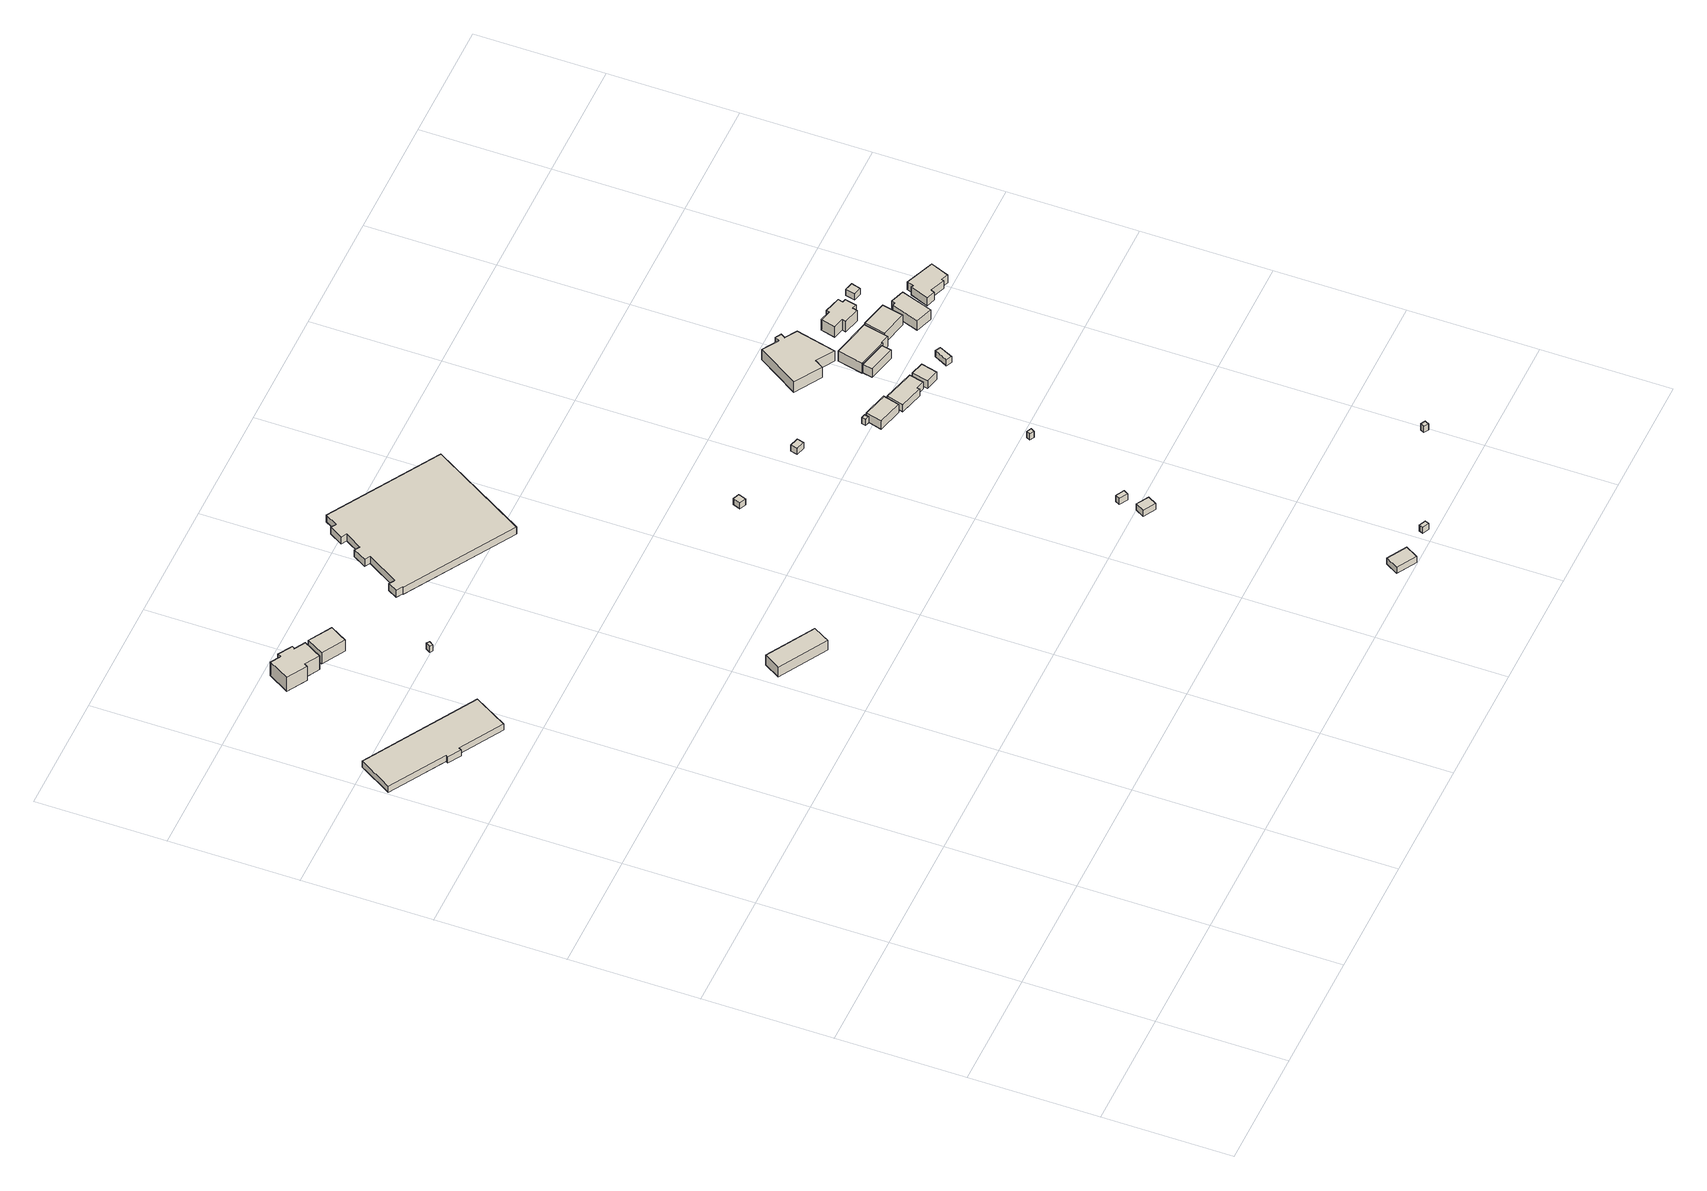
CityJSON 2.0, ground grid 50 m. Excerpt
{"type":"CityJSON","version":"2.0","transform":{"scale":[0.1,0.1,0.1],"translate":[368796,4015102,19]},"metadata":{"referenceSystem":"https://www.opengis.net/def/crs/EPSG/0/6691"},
"CityObjects":{
"building1":{"type":"Building","attributes":{"枝番":1,"利根川水系渡良瀬川洪水浸水想定区域（計画規模）.規模":"L1","利根川水系渡良瀬川洪水浸水想定区域（計画規模）.浸水ランク":"2","利根川水系渡良瀬川洪水浸水想定区域（計画規模）.浸水深":1.64,"利根川水系渡良瀬川洪水浸水想定区域（計画規模）.継続時間":7.4,"利根川水系渡良瀬川洪水浸水想定区域（想定最大規模）.規模":"L2","利根川水系渡良瀬川洪水浸水想定区域（想定最大規模）.浸水ランク":"3","利根川水系渡良瀬川洪水浸水想定区域（想定最大規模）.浸水深":3.61,"利根川水系渡良瀬川洪水浸水想定区域（想定最大規模）.継続時間":20.3,"利根川水系矢場川洪水浸水想定区域（想定最大規模）.規模":"L2","利根川水系矢場川洪水浸水想定区域（想定最大規模）.浸水ランク":"2","利根川水系矢場川洪水浸水想定区域（想定最大規模）.浸水深":0.69,"利根川水系矢場川洪水浸水想定区域（想定最大規模）.継続時間":4.3,"利根川水系多々良川洪水浸水想定区域（計画規模）.規模":"L1","利根川水系多々良川洪水浸水想定区域（想定最大規模）.規模":"L2","利根川水系多々良川洪水浸水想定区域（想定最大規模）.浸水ランク":"1","利根川水系多々良川洪水浸水想定区域（想定最大規模）.浸水深":0.49,"利根川水系利根川洪水浸水想定区域（想定最大規模）.規模":"L2","利根川水系利根川洪水浸水想定区域（想定最大規模）.浸水ランク":"2","利根川水系利根川洪水浸水想定区域（想定最大規模）.浸水深":1.04,"BuildingDetails.prefecture":"10","BuildingDetails.city":"10207"},"geometry":[{"type":"Solid","lod":"1","boundaries":[[[[0,1,2,3,4,5,6,7]],[[6,8,9,7]],[[5,10,8,6]],[[4,11,10,5]],[[3,12,11,4]],[[2,13,12,3]],[[1,14,13,2]],[[0,15,14,1]],[[7,9,15,0]],[[8,10,11,12,13,14,15,9]]]]}]},
"building2":{"type":"Building","attributes":{"枝番":1,"利根川水系渡良瀬川洪水浸水想定区域（計画規模）.規模":"L1","利根川水系渡良瀬川洪水浸水想定区域（計画規模）.浸水ランク":"2","利根川水系渡良瀬川洪水浸水想定区域（計画規模）.浸水深":0.71,"利根川水系渡良瀬川洪水浸水想定区域（計画規模）.継続時間":6.9,"利根川水系渡良瀬川洪水浸水想定区域（想定最大規模）.規模":"L2","利根川水系渡良瀬川洪水浸水想定区域（想定最大規模）.浸水ランク":"2","利根川水系渡良瀬川洪水浸水想定区域（想定最大規模）.浸水深":2.29,"利根川水系渡良瀬川洪水浸水想定区域（想定最大規模）.継続時間":18.8,"利根川水系矢場川洪水浸水想定区域（想定最大規模）.規模":"L2","利根川水系矢場川洪水浸水想定区域（想定最大規模）.浸水ランク":"1","利根川水系矢場川洪水浸水想定区域（想定最大規模）.浸水深":0.39,"利根川水系多々良川洪水浸水想定区域（想定最大規模）.規模":"L2","利根川水系多々良川洪水浸水想定区域（想定最大規模）.浸水ランク":"1","利根川水系多々良川洪水浸水想定区域（想定最大規模）.浸水深":0.2,"利根川水系利根川洪水浸水想定区域（想定最大規模）.規模":"L2","利根川水系利根川洪水浸水想定区域（想定最大規模）.浸水ランク":"1","利根川水系利根川洪水浸水想定区域（想定最大規模）.浸水深":0.24,"usage":"411","measuredHeight":7.8,"BuildingDetails.prefecture":"10","BuildingDetails.city":"10207","BuildingDetails.surveyYear":2016},"geometry":[{"type":"Solid","lod":"1","boundaries":[[[[16,17,18,19,20,21,22,23,24,25]],[[24,26,27,25]],[[23,28,26,24]],[[22,29,28,23]],[[21,30,29,22]],[[20,31,30,21]],[[19,32,31,20]],[[18,33,32,19]],[[17,34,33,18]],[[16,35,34,17]],[[25,27,35,16]],[[26,28,29,30,31,32,33,34,35,27]]]]}]},
"building3":{"type":"Building","attributes":{"枝番":1,"利根川水系渡良瀬川洪水浸水想定区域（計画規模）.規模":"L1","利根川水系渡良瀬川洪水浸水想定区域（計画規模）.浸水ランク":"2","利根川水系渡良瀬川洪水浸水想定区域（計画規模）.浸水深":1.57,"利根川水系渡良瀬川洪水浸水想定区域（計画規模）.継続時間":6.7,"利根川水系渡良瀬川洪水浸水想定区域（想定最大規模）.規模":"L2","利根川水系渡良瀬川洪水浸水想定区域（想定最大規模）.浸水ランク":"2","利根川水系渡良瀬川洪水浸水想定区域（想定最大規模）.浸水深":2.45,"利根川水系渡良瀬川洪水浸水想定区域（想定最大規模）.継続時間":17.7,"利根川水系矢場川洪水浸水想定区域（想定最大規模）.規模":"L2","利根川水系矢場川洪水浸水想定区域（想定最大規模）.浸水ランク":"1","利根川水系矢場川洪水浸水想定区域（想定最大規模）.浸水深":0.39,"利根川水系多々良川洪水浸水想定区域（想定最大規模）.規模":"L2","利根川水系多々良川洪水浸水想定区域（想定最大規模）.浸水ランク":"1","利根川水系多々良川洪水浸水想定区域（想定最大規模）.浸水深":0.2,"利根川水系利根川洪水浸水想定区域（想定最大規模）.規模":"L2","利根川水系利根川洪水浸水想定区域（想定最大規模）.浸水ランク":"1","利根川水系利根川洪水浸水想定区域（想定最大規模）.浸水深":0.238,"usage":"411","measuredHeight":6,"BuildingDetails.prefecture":"10","BuildingDetails.city":"10207","BuildingDetails.surveyYear":2016},"geometry":[{"type":"Solid","lod":"1","boundaries":[[[[36,37,38,39]],[[38,40,41,39]],[[37,42,40,38]],[[36,43,42,37]],[[39,41,43,36]],[[40,42,43,41]]]]}]},
"building4":{"type":"Building","attributes":{"枝番":1,"利根川水系渡良瀬川洪水浸水想定区域（計画規模）.規模":"L1","利根川水系渡良瀬川洪水浸水想定区域（計画規模）.浸水ランク":"2","利根川水系渡良瀬川洪水浸水想定区域（計画規模）.浸水深":1.43,"利根川水系渡良瀬川洪水浸水想定区域（計画規模）.継続時間":5.1,"利根川水系渡良瀬川洪水浸水想定区域（想定最大規模）.規模":"L2","利根川水系渡良瀬川洪水浸水想定区域（想定最大規模）.浸水ランク":"2","利根川水系渡良瀬川洪水浸水想定区域（想定最大規模）.浸水深":2.72,"利根川水系渡良瀬川洪水浸水想定区域（想定最大規模）.継続時間":15.8,"利根川水系矢場川洪水浸水想定区域（想定最大規模）.規模":"L2","利根川水系多々良川洪水浸水想定区域（想定最大規模）.規模":"L2","利根川水系利根川洪水浸水想定区域（想定最大規模）.規模":"L2","利根川水系利根川洪水浸水想定区域（想定最大規模）.浸水ランク":"2","利根川水系利根川洪水浸水想定区域（想定最大規模）.浸水深":0.539,"BuildingDetails.prefecture":"10","BuildingDetails.city":"10207"},"geometry":[{"type":"Solid","lod":"1","boundaries":[[[[44,45,46,47]],[[46,48,49,47]],[[45,50,48,46]],[[44,51,50,45]],[[47,49,51,44]],[[48,50,51,49]]]]}]},
"building5":{"type":"Building","attributes":{"枝番":1,"利根川水系渡良瀬川洪水浸水想定区域（計画規模）.規模":"L1","利根川水系渡良瀬川洪水浸水想定区域（計画規模）.浸水ランク":"2","利根川水系渡良瀬川洪水浸水想定区域（計画規模）.浸水深":1.79,"利根川水系渡良瀬川洪水浸水想定区域（計画規模）.継続時間":7.1,"利根川水系渡良瀬川洪水浸水想定区域（想定最大規模）.規模":"L2","利根川水系渡良瀬川洪水浸水想定区域（想定最大規模）.浸水ランク":"3","利根川水系渡良瀬川洪水浸水想定区域（想定最大規模）.浸水深":3.32,"利根川水系渡良瀬川洪水浸水想定区域（想定最大規模）.継続時間":21.2,"利根川水系矢場川洪水浸水想定区域（想定最大規模）.規模":"L2","利根川水系矢場川洪水浸水想定区域（想定最大規模）.浸水ランク":"2","利根川水系矢場川洪水浸水想定区域（想定最大規模）.浸水深":0.58,"利根川水系矢場川洪水浸水想定区域（想定最大規模）.継続時間":6.8,"利根川水系多々良川洪水浸水想定区域（計画規模）.規模":"L1","利根川水系多々良川洪水浸水想定区域（計画規模）.浸水ランク":"1","利根川水系多々良川洪水浸水想定区域（計画規模）.浸水深":0.13,"利根川水系多々良川洪水浸水想定区域（計画規模）.継続時間":1,"利根川水系多々良川洪水浸水想定区域（想定最大規模）.規模":"L2","利根川水系多々良川洪水浸水想定区域（想定最大規模）.浸水ランク":"1","利根川水系多々良川洪水浸水想定区域（想定最大規模）.浸水深":0.39,"利根川水系利根川洪水浸水想定区域（想定最大規模）.規模":"L2","利根川水系利根川洪水浸水想定区域（想定最大規模）.浸水ランク":"2","利根川水系利根川洪水浸水想定区域（想定最大規模）.浸水深":1.24,"measuredHeight":5.6,"BuildingDetails.prefecture":"10","BuildingDetails.city":"10207"},"geometry":[{"type":"Solid","lod":"1","boundaries":[[[[52,53,54,55]],[[54,56,57,55]],[[53,58,56,54]],[[52,59,58,53]],[[55,57,59,52]],[[56,58,59,57]]]]}]},
"building6":{"type":"Building","attributes":{"枝番":1,"利根川水系渡良瀬川洪水浸水想定区域（計画規模）.規模":"L1","利根川水系渡良瀬川洪水浸水想定区域（計画規模）.浸水ランク":"3","利根川水系渡良瀬川洪水浸水想定区域（計画規模）.浸水深":4.38,"利根川水系渡良瀬川洪水浸水想定区域（計画規模）.継続時間":6.1,"利根川水系渡良瀬川洪水浸水想定区域（想定最大規模）.規模":"L2","利根川水系渡良瀬川洪水浸水想定区域（想定最大規模）.浸水ランク":"3","利根川水系渡良瀬川洪水浸水想定区域（想定最大規模）.浸水深":4.75,"利根川水系渡良瀬川洪水浸水想定区域（想定最大規模）.継続時間":13.4,"利根川水系矢場川洪水浸水想定区域（想定最大規模）.規模":"L2","利根川水系矢場川洪水浸水想定区域（想定最大規模）.浸水ランク":"1","利根川水系矢場川洪水浸水想定区域（想定最大規模）.浸水深":0.09,"利根川水系多々良川洪水浸水想定区域（想定最大規模）.規模":"L2","利根川水系利根川洪水浸水想定区域（想定最大規模）.規模":"L2","利根川水系利根川洪水浸水想定区域（想定最大規模）.浸水ランク":"2","利根川水系利根川洪水浸水想定区域（想定最大規模）.浸水深":0.74,"measuredHeight":4.2,"BuildingDetails.prefecture":"10","BuildingDetails.city":"10207"},"geometry":[{"type":"Solid","lod":"1","boundaries":[[[[60,61,62,63,64,65,66,67,68,69,70,71,72,73,74,75]],[[74,76,77,75]],[[73,78,76,74]],[[72,79,78,73]],[[71,80,79,72]],[[70,81,80,71]],[[69,82,81,70]],[[68,83,82,69]],[[67,84,83,68]],[[66,85,84,67]],[[65,86,85,66]],[[64,87,86,65]],[[63,88,87,64]],[[62,89,88,63]],[[61,90,89,62]],[[60,91,90,61]],[[75,77,91,60]],[[76,78,79,80,81,82,83,84,85,86,87,88,89,90,91,77]]]]}]},
"building7":{"type":"Building","attributes":{"枝番":1,"利根川水系渡良瀬川洪水浸水想定区域（計画規模）.規模":"L1","利根川水系渡良瀬川洪水浸水想定区域（計画規模）.浸水ランク":"2","利根川水系渡良瀬川洪水浸水想定区域（計画規模）.浸水深":2.1,"利根川水系渡良瀬川洪水浸水想定区域（計画規模）.継続時間":15.4,"利根川水系渡良瀬川洪水浸水想定区域（想定最大規模）.規模":"L2","利根川水系渡良瀬川洪水浸水想定区域（想定最大規模）.浸水ランク":"3","利根川水系渡良瀬川洪水浸水想定区域（想定最大規模）.浸水深":3.75,"利根川水系渡良瀬川洪水浸水想定区域（想定最大規模）.継続時間":37.3,"利根川水系矢場川洪水浸水想定区域（計画規模）.規模":"L1","利根川水系矢場川洪水浸水想定区域（想定最大規模）.規模":"L2","利根川水系矢場川洪水浸水想定区域（想定最大規模）.浸水ランク":"2","利根川水系矢場川洪水浸水想定区域（想定最大規模）.浸水深":1.18,"利根川水系矢場川洪水浸水想定区域（想定最大規模）.継続時間":21.3,"利根川水系多々良川洪水浸水想定区域（計画規模）.規模":"L1","利根川水系多々良川洪水浸水想定区域（計画規模）.浸水ランク":"2","利根川水系多々良川洪水浸水想定区域（計画規模）.浸水深":0.53,"利根川水系多々良川洪水浸水想定区域（計画規模）.継続時間":8.7,"利根川水系多々良川洪水浸水想定区域（想定最大規模）.規模":"L2","利根川水系多々良川洪水浸水想定区域（想定最大規模）.浸水ランク":"2","利根川水系多々良川洪水浸水想定区域（想定最大規模）.浸水深":1,"利根川水系多々良川洪水浸水想定区域（想定最大規模）.継続時間":19.3,"利根川水系利根川洪水浸水想定区域（想定最大規模）.規模":"L2","利根川水系利根川洪水浸水想定区域（想定最大規模）.浸水ランク":"2","利根川水系利根川洪水浸水想定区域（想定最大規模）.浸水深":1.64,"usage":"451","measuredHeight":3.3,"BuildingDetails.prefecture":"10","BuildingDetails.city":"10207","BuildingDetails.surveyYear":2016},"geometry":[{"type":"Solid","lod":"1","boundaries":[[[[92,93,94,95]],[[94,96,97,95]],[[93,98,96,94]],[[92,99,98,93]],[[95,97,99,92]],[[96,98,99,97]]]]}]},
"building8":{"type":"Building","attributes":{"枝番":1,"利根川水系渡良瀬川洪水浸水想定区域（計画規模）.規模":"L1","利根川水系渡良瀬川洪水浸水想定区域（計画規模）.浸水ランク":"2","利根川水系渡良瀬川洪水浸水想定区域（計画規模）.浸水深":1.48,"利根川水系渡良瀬川洪水浸水想定区域（計画規模）.継続時間":6.5,"利根川水系渡良瀬川洪水浸水想定区域（想定最大規模）.規模":"L2","利根川水系渡良瀬川洪水浸水想定区域（想定最大規模）.浸水ランク":"2","利根川水系渡良瀬川洪水浸水想定区域（想定最大規模）.浸水深":2.82,"利根川水系渡良瀬川洪水浸水想定区域（想定最大規模）.継続時間":19,"利根川水系矢場川洪水浸水想定区域（想定最大規模）.規模":"L2","利根川水系矢場川洪水浸水想定区域（想定最大規模）.浸水ランク":"1","利根川水系矢場川洪水浸水想定区域（想定最大規模）.浸水深":0.09,"利根川水系多々良川洪水浸水想定区域（想定最大規模）.規模":"L2","利根川水系利根川洪水浸水想定区域（想定最大規模）.規模":"L2","利根川水系利根川洪水浸水想定区域（想定最大規模）.浸水ランク":"2","利根川水系利根川洪水浸水想定区域（想定最大規模）.浸水深":0.938,"BuildingDetails.prefecture":"10","BuildingDetails.city":"10207"},"geometry":[{"type":"Solid","lod":"1","boundaries":[[[[100,101,102,103]],[[102,104,105,103]],[[101,106,104,102]],[[100,107,106,101]],[[103,105,107,100]],[[104,106,107,105]]]]}]},
"building9":{"type":"Building","attributes":{"枝番":1,"利根川水系渡良瀬川洪水浸水想定区域（計画規模）.規模":"L1","利根川水系渡良瀬川洪水浸水想定区域（計画規模）.浸水ランク":"2","利根川水系渡良瀬川洪水浸水想定区域（計画規模）.浸水深":1.92,"利根川水系渡良瀬川洪水浸水想定区域（計画規模）.継続時間":9.7,"利根川水系渡良瀬川洪水浸水想定区域（想定最大規模）.規模":"L2","利根川水系渡良瀬川洪水浸水想定区域（想定最大規模）.浸水ランク":"3","利根川水系渡良瀬川洪水浸水想定区域（想定最大規模）.浸水深":3.54,"利根川水系渡良瀬川洪水浸水想定区域（想定最大規模）.継続時間":28.8,"利根川水系矢場川洪水浸水想定区域（想定最大規模）.規模":"L2","利根川水系矢場川洪水浸水想定区域（想定最大規模）.浸水ランク":"2","利根川水系矢場川洪水浸水想定区域（想定最大規模）.浸水深":0.99,"利根川水系矢場川洪水浸水想定区域（想定最大規模）.継続時間":12.9,"利根川水系多々良川洪水浸水想定区域（計画規模）.規模":"L1","利根川水系多々良川洪水浸水想定区域（計画規模）.浸水ランク":"1","利根川水系多々良川洪水浸水想定区域（計画規模）.浸水深":0.33,"利根川水系多々良川洪水浸水想定区域（想定最大規模）.規模":"L2","利根川水系多々良川洪水浸水想定区域（想定最大規模）.浸水ランク":"2","利根川水系多々良川洪水浸水想定区域（想定最大規模）.浸水深":0.8,"利根川水系多々良川洪水浸水想定区域（想定最大規模）.継続時間":10,"利根川水系利根川洪水浸水想定区域（想定最大規模）.規模":"L2","利根川水系利根川洪水浸水想定区域（想定最大規模）.浸水ランク":"2","利根川水系利根川洪水浸水想定区域（想定最大規模）.浸水深":1.34,"BuildingDetails.prefecture":"10","BuildingDetails.city":"10207"},"geometry":[{"type":"Solid","lod":"1","boundaries":[[[[108,109,110,111]],[[110,112,113,111]],[[109,114,112,110]],[[108,115,114,109]],[[111,113,115,108]],[[112,114,115,113]]]]}]},
"building10":{"type":"Building","attributes":{"枝番":1,"利根川水系渡良瀬川洪水浸水想定区域（計画規模）.規模":"L1","利根川水系渡良瀬川洪水浸水想定区域（計画規模）.浸水ランク":"2","利根川水系渡良瀬川洪水浸水想定区域（計画規模）.浸水深":2,"利根川水系渡良瀬川洪水浸水想定区域（計画規模）.継続時間":15.4,"利根川水系渡良瀬川洪水浸水想定区域（想定最大規模）.規模":"L2","利根川水系渡良瀬川洪水浸水想定区域（想定最大規模）.浸水ランク":"3","利根川水系渡良瀬川洪水浸水想定区域（想定最大規模）.浸水深":3.65,"利根川水系渡良瀬川洪水浸水想定区域（想定最大規模）.継続時間":37.3,"利根川水系矢場川洪水浸水想定区域（計画規模）.規模":"L1","利根川水系矢場川洪水浸水想定区域（想定最大規模）.規模":"L2","利根川水系矢場川洪水浸水想定区域（想定最大規模）.浸水ランク":"2","利根川水系矢場川洪水浸水想定区域（想定最大規模）.浸水深":1.09,"利根川水系矢場川洪水浸水想定区域（想定最大規模）.継続時間":21.3,"利根川水系多々良川洪水浸水想定区域（計画規模）.規模":"L1","利根川水系多々良川洪水浸水想定区域（計画規模）.浸水ランク":"1","利根川水系多々良川洪水浸水想定区域（計画規模）.浸水深":0.43,"利根川水系多々良川洪水浸水想定区域（計画規模）.継続時間":8.7,"利根川水系多々良川洪水浸水想定区域（想定最大規模）.規模":"L2","利根川水系多々良川洪水浸水想定区域（想定最大規模）.浸水ランク":"2","利根川水系多々良川洪水浸水想定区域（想定最大規模）.浸水深":0.9,"利根川水系多々良川洪水浸水想定区域（想定最大規模）.継続時間":19.3,"利根川水系利根川洪水浸水想定区域（想定最大規模）.規模":"L2","利根川水系利根川洪水浸水想定区域（想定最大規模）.浸水ランク":"2","利根川水系利根川洪水浸水想定区域（想定最大規模）.浸水深":1.84,"BuildingDetails.prefecture":"10","BuildingDetails.city":"10207"},"geometry":[{"type":"Solid","lod":"1","boundaries":[[[[116,117,118,119]],[[118,120,121,119]],[[117,122,120,118]],[[116,123,122,117]],[[119,121,123,116]],[[120,122,123,121]]]]}]},
"building11":{"type":"Building","attributes":{"枝番":1,"利根川水系渡良瀬川洪水浸水想定区域（計画規模）.規模":"L1","利根川水系渡良瀬川洪水浸水想定区域（計画規模）.浸水ランク":"2","利根川水系渡良瀬川洪水浸水想定区域（計画規模）.浸水深":1.83,"利根川水系渡良瀬川洪水浸水想定区域（計画規模）.継続時間":8.8,"利根川水系渡良瀬川洪水浸水想定区域（想定最大規模）.規模":"L2","利根川水系渡良瀬川洪水浸水想定区域（想定最大規模）.浸水ランク":"3","利根川水系渡良瀬川洪水浸水想定区域（想定最大規模）.浸水深":3.44,"利根川水系渡良瀬川洪水浸水想定区域（想定最大規模）.継続時間":26.5,"利根川水系矢場川洪水浸水想定区域（想定最大規模）.規模":"L2","利根川水系矢場川洪水浸水想定区域（想定最大規模）.浸水ランク":"2","利根川水系矢場川洪水浸水想定区域（想定最大規模）.浸水深":0.89,"利根川水系矢場川洪水浸水想定区域（想定最大規模）.継続時間":11.5,"利根川水系多々良川洪水浸水想定区域（計画規模）.規模":"L1","利根川水系多々良川洪水浸水想定区域（計画規模）.浸水ランク":"1","利根川水系多々良川洪水浸水想定区域（計画規模）.浸水深":0.23,"利根川水系多々良川洪水浸水想定区域（想定最大規模）.規模":"L2","利根川水系多々良川洪水浸水想定区域（想定最大規模）.浸水ランク":"2","利根川水系多々良川洪水浸水想定区域（想定最大規模）.浸水深":0.7,"利根川水系多々良川洪水浸水想定区域（想定最大規模）.継続時間":7.9,"利根川水系利根川洪水浸水想定区域（想定最大規模）.規模":"L2","利根川水系利根川洪水浸水想定区域（想定最大規模）.浸水ランク":"2","利根川水系利根川洪水浸水想定区域（想定最大規模）.浸水深":1.44,"BuildingDetails.prefecture":"10","BuildingDetails.city":"10207"},"geometry":[{"type":"Solid","lod":"1","boundaries":[[[[124,125,126,127]],[[126,128,129,127]],[[125,130,128,126]],[[124,131,130,125]],[[127,129,131,124]],[[128,130,131,129]]]]}]},
"building12":{"type":"Building","attributes":{"枝番":1,"利根川水系渡良瀬川洪水浸水想定区域（計画規模）.規模":"L1","利根川水系渡良瀬川洪水浸水想定区域（計画規模）.浸水ランク":"2","利根川水系渡良瀬川洪水浸水想定区域（計画規模）.浸水深":1.46,"利根川水系渡良瀬川洪水浸水想定区域（計画規模）.継続時間":6.8,"利根川水系渡良瀬川洪水浸水想定区域（想定最大規模）.規模":"L2","利根川水系渡良瀬川洪水浸水想定区域（想定最大規模）.浸水ランク":"3","利根川水系渡良瀬川洪水浸水想定区域（想定最大規模）.浸水深":3,"利根川水系渡良瀬川洪水浸水想定区域（想定最大規模）.継続時間":20.3,"利根川水系矢場川洪水浸水想定区域（想定最大規模）.規模":"L2","利根川水系矢場川洪水浸水想定区域（想定最大規模）.浸水ランク":"1","利根川水系矢場川洪水浸水想定区域（想定最大規模）.浸水深":0.39,"利根川水系矢場川洪水浸水想定区域（想定最大規模）.継続時間":5.6,"利根川水系多々良川洪水浸水想定区域（想定最大規模）.規模":"L2","利根川水系多々良川洪水浸水想定区域（想定最大規模）.浸水ランク":"1","利根川水系多々良川洪水浸水想定区域（想定最大規模）.浸水深":0.2,"利根川水系利根川洪水浸水想定区域（想定最大規模）.規模":"L2","利根川水系利根川洪水浸水想定区域（想定最大規模）.浸水ランク":"2","利根川水系利根川洪水浸水想定区域（想定最大規模）.浸水深":0.938,"BuildingDetails.prefecture":"10","BuildingDetails.city":"10207"},"geometry":[{"type":"Solid","lod":"1","boundaries":[[[[132,133,134,135]],[[134,136,137,135]],[[133,138,136,134]],[[132,139,138,133]],[[135,137,139,132]],[[136,138,139,137]]]]}]},
"building13":{"type":"Building","attributes":{"枝番":1,"利根川水系渡良瀬川洪水浸水想定区域（計画規模）.規模":"L1","利根川水系渡良瀬川洪水浸水想定区域（計画規模）.浸水ランク":"2","利根川水系渡良瀬川洪水浸水想定区域（計画規模）.浸水深":1.47,"利根川水系渡良瀬川洪水浸水想定区域（計画規模）.継続時間":7.4,"利根川水系渡良瀬川洪水浸水想定区域（想定最大規模）.規模":"L2","利根川水系渡良瀬川洪水浸水想定区域（想定最大規模）.浸水ランク":"3","利根川水系渡良瀬川洪水浸水想定区域（想定最大規模）.浸水深":3.04,"利根川水系渡良瀬川洪水浸水想定区域（想定最大規模）.継続時間":21.9,"利根川水系矢場川洪水浸水想定区域（想定最大規模）.規模":"L2","利根川水系矢場川洪水浸水想定区域（想定最大規模）.浸水ランク":"1","利根川水系矢場川洪水浸水想定区域（想定最大規模）.浸水深":0.49,"利根川水系矢場川洪水浸水想定区域（想定最大規模）.継続時間":7.9,"利根川水系多々良川洪水浸水想定区域（計画規模）.規模":"L1","利根川水系多々良川洪水浸水想定区域（想定最大規模）.規模":"L2","利根川水系多々良川洪水浸水想定区域（想定最大規模）.浸水ランク":"1","利根川水系多々良川洪水浸水想定区域（想定最大規模）.浸水深":0.3,"利根川水系多々良川洪水浸水想定区域（想定最大規模）.継続時間":1.2,"利根川水系利根川洪水浸水想定区域（想定最大規模）.規模":"L2","利根川水系利根川洪水浸水想定区域（想定最大規模）.浸水ランク":"2","利根川水系利根川洪水浸水想定区域（想定最大規模）.浸水深":1.14,"usage":"451","BuildingDetails.prefecture":"10","BuildingDetails.city":"10207","BuildingDetails.surveyYear":2016},"geometry":[{"type":"Solid","lod":"1","boundaries":[[[[140,141,142,143]],[[142,144,145,143]],[[141,146,144,142]],[[140,147,146,141]],[[143,145,147,140]],[[144,146,147,145]]]]}]},
"building14":{"type":"Building","attributes":{"枝番":1,"利根川水系渡良瀬川洪水浸水想定区域（計画規模）.規模":"L1","利根川水系渡良瀬川洪水浸水想定区域（計画規模）.浸水ランク":"2","利根川水系渡良瀬川洪水浸水想定区域（計画規模）.浸水深":1.12,"利根川水系渡良瀬川洪水浸水想定区域（計画規模）.継続時間":5.9,"利根川水系渡良瀬川洪水浸水想定区域（想定最大規模）.規模":"L2","利根川水系渡良瀬川洪水浸水想定区域（想定最大規模）.浸水ランク":"2","利根川水系渡良瀬川洪水浸水想定区域（想定最大規模）.浸水深":2.75,"利根川水系渡良瀬川洪水浸水想定区域（想定最大規模）.継続時間":17.9,"利根川水系矢場川洪水浸水想定区域（想定最大規模）.規模":"L2","利根川水系矢場川洪水浸水想定区域（想定最大規模）.浸水ランク":"1","利根川水系矢場川洪水浸水想定区域（想定最大規模）.浸水深":0.19,"利根川水系多々良川洪水浸水想定区域（想定最大規模）.規模":"L2","利根川水系利根川洪水浸水想定区域（想定最大規模）.規模":"L2","利根川水系利根川洪水浸水想定区域（想定最大規模）.浸水ランク":"2","利根川水系利根川洪水浸水想定区域（想定最大規模）.浸水深":0.938,"usage":"431","BuildingDetails.prefecture":"10","BuildingDetails.city":"10207","BuildingDetails.surveyYear":2016},"geometry":[{"type":"Solid","lod":"1","boundaries":[[[[148,149,150,151]],[[150,152,153,151]],[[149,154,152,150]],[[148,155,154,149]],[[151,153,155,148]],[[152,154,155,153]]]]}]},
"building15":{"type":"Building","attributes":{"枝番":1,"利根川水系渡良瀬川洪水浸水想定区域（計画規模）.規模":"L1","利根川水系渡良瀬川洪水浸水想定区域（計画規模）.浸水ランク":"2","利根川水系渡良瀬川洪水浸水想定区域（計画規模）.浸水深":1.12,"利根川水系渡良瀬川洪水浸水想定区域（計画規模）.継続時間":5.9,"利根川水系渡良瀬川洪水浸水想定区域（想定最大規模）.規模":"L2","利根川水系渡良瀬川洪水浸水想定区域（想定最大規模）.浸水ランク":"2","利根川水系渡良瀬川洪水浸水想定区域（想定最大規模）.浸水深":2.75,"利根川水系渡良瀬川洪水浸水想定区域（想定最大規模）.継続時間":17.9,"利根川水系矢場川洪水浸水想定区域（想定最大規模）.規模":"L2","利根川水系矢場川洪水浸水想定区域（想定最大規模）.浸水ランク":"1","利根川水系矢場川洪水浸水想定区域（想定最大規模）.浸水深":0.19,"利根川水系多々良川洪水浸水想定区域（想定最大規模）.規模":"L2","利根川水系多々良川洪水浸水想定区域（想定最大規模）.浸水ランク":"1","利根川水系多々良川洪水浸水想定区域（想定最大規模）.浸水深":0.3,"利根川水系利根川洪水浸水想定区域（想定最大規模）.規模":"L2","利根川水系利根川洪水浸水想定区域（想定最大規模）.浸水ランク":"2","利根川水系利根川洪水浸水想定区域（想定最大規模）.浸水深":0.639,"usage":"401","measuredHeight":4.2,"BuildingDetails.prefecture":"10","BuildingDetails.city":"10207","BuildingDetails.surveyYear":2016},"geometry":[{"type":"Solid","lod":"1","boundaries":[[[[156,157,158,159]],[[158,160,161,159]],[[157,162,160,158]],[[156,163,162,157]],[[159,161,163,156]],[[160,162,163,161]]]]}]},
"building16":{"type":"Building","attributes":{"枝番":1,"利根川水系渡良瀬川洪水浸水想定区域（計画規模）.規模":"L1","利根川水系渡良瀬川洪水浸水想定区域（計画規模）.浸水ランク":"2","利根川水系渡良瀬川洪水浸水想定区域（計画規模）.浸水深":1.34,"利根川水系渡良瀬川洪水浸水想定区域（計画規模）.継続時間":6.2,"利根川水系渡良瀬川洪水浸水想定区域（想定最大規模）.規模":"L2","利根川水系渡良瀬川洪水浸水想定区域（想定最大規模）.浸水ランク":"2","利根川水系渡良瀬川洪水浸水想定区域（想定最大規模）.浸水深":2.95,"利根川水系渡良瀬川洪水浸水想定区域（想定最大規模）.継続時間":18.5,"利根川水系矢場川洪水浸水想定区域（想定最大規模）.規模":"L2","利根川水系矢場川洪水浸水想定区域（想定最大規模）.浸水ランク":"1","利根川水系矢場川洪水浸水想定区域（想定最大規模）.浸水深":0.39,"利根川水系多々良川洪水浸水想定区域（想定最大規模）.規模":"L2","利根川水系多々良川洪水浸水想定区域（想定最大規模）.浸水ランク":"1","利根川水系多々良川洪水浸水想定区域（想定最大規模）.浸水深":0.2,"利根川水系利根川洪水浸水想定区域（想定最大規模）.規模":"L2","利根川水系利根川洪水浸水想定区域（想定最大規模）.浸水ランク":"2","利根川水系利根川洪水浸水想定区域（想定最大規模）.浸水深":0.938,"usage":"431","measuredHeight":3.9,"BuildingDetails.prefecture":"10","BuildingDetails.city":"10207","BuildingDetails.surveyYear":2016},"geometry":[{"type":"Solid","lod":"1","boundaries":[[[[164,165,166,167,168,169]],[[168,170,171,169]],[[167,172,170,168]],[[166,173,172,167]],[[165,174,173,166]],[[164,175,174,165]],[[169,171,175,164]],[[170,172,173,174,175,171]]]]}]},
"building17":{"type":"Building","attributes":{"枝番":1,"利根川水系渡良瀬川洪水浸水想定区域（計画規模）.規模":"L1","利根川水系渡良瀬川洪水浸水想定区域（計画規模）.浸水ランク":"2","利根川水系渡良瀬川洪水浸水想定区域（計画規模）.浸水深":2.22,"利根川水系渡良瀬川洪水浸水想定区域（計画規模）.継続時間":20.2,"利根川水系渡良瀬川洪水浸水想定区域（想定最大規模）.規模":"L2","利根川水系渡良瀬川洪水浸水想定区域（想定最大規模）.浸水ランク":"3","利根川水系渡良瀬川洪水浸水想定区域（想定最大規模）.浸水深":3.85,"利根川水系渡良瀬川洪水浸水想定区域（想定最大規模）.継続時間":52.1,"利根川水系矢場川洪水浸水想定区域（計画規模）.規模":"L1","利根川水系矢場川洪水浸水想定区域（想定最大規模）.規模":"L2","利根川水系矢場川洪水浸水想定区域（想定最大規模）.浸水ランク":"2","利根川水系矢場川洪水浸水想定区域（想定最大規模）.浸水深":1.29,"利根川水系矢場川洪水浸水想定区域（想定最大規模）.継続時間":28.4,"利根川水系多々良川洪水浸水想定区域（計画規模）.規模":"L1","利根川水系多々良川洪水浸水想定区域（計画規模）.浸水ランク":"2","利根川水系多々良川洪水浸水想定区域（計画規模）.浸水深":0.63,"利根川水系多々良川洪水浸水想定区域（計画規模）.継続時間":11.6,"利根川水系多々良川洪水浸水想定区域（想定最大規模）.規模":"L2","利根川水系多々良川洪水浸水想定区域（想定最大規模）.浸水ランク":"2","利根川水系多々良川洪水浸水想定区域（想定最大規模）.浸水深":1.1,"利根川水系多々良川洪水浸水想定区域（想定最大規模）.継続時間":25.4,"利根川水系利根川洪水浸水想定区域（想定最大規模）.規模":"L2","利根川水系利根川洪水浸水想定区域（想定最大規模）.浸水ランク":"2","利根川水系利根川洪水浸水想定区域（想定最大規模）.浸水深":1.74,"BuildingDetails.prefecture":"10","BuildingDetails.city":"10207"},"geometry":[{"type":"Solid","lod":"1","boundaries":[[[[176,177,178,179]],[[178,180,181,179]],[[177,182,180,178]],[[176,183,182,177]],[[179,181,183,176]],[[180,182,183,181]]]]}]},
"building18":{"type":"Building","attributes":{"枝番":1,"利根川水系渡良瀬川洪水浸水想定区域（計画規模）.規模":"L1","利根川水系渡良瀬川洪水浸水想定区域（計画規模）.浸水ランク":"2","利根川水系渡良瀬川洪水浸水想定区域（計画規模）.浸水深":1.37,"利根川水系渡良瀬川洪水浸水想定区域（計画規模）.継続時間":6.2,"利根川水系渡良瀬川洪水浸水想定区域（想定最大規模）.規模":"L2","利根川水系渡良瀬川洪水浸水想定区域（想定最大規模）.浸水ランク":"2","利根川水系渡良瀬川洪水浸水想定区域（想定最大規模）.浸水深":2.95,"利根川水系渡良瀬川洪水浸水想定区域（想定最大規模）.継続時間":18.5,"利根川水系矢場川洪水浸水想定区域（想定最大規模）.規模":"L2","利根川水系矢場川洪水浸水想定区域（想定最大規模）.浸水ランク":"1","利根川水系矢場川洪水浸水想定区域（想定最大規模）.浸水深":0.39,"利根川水系多々良川洪水浸水想定区域（想定最大規模）.規模":"L2","利根川水系多々良川洪水浸水想定区域（想定最大規模）.浸水ランク":"1","利根川水系多々良川洪水浸水想定区域（想定最大規模）.浸水深":0.2,"利根川水系利根川洪水浸水想定区域（想定最大規模）.規模":"L2","利根川水系利根川洪水浸水想定区域（想定最大規模）.浸水ランク":"2","利根川水系利根川洪水浸水想定区域（想定最大規模）.浸水深":1.14,"measuredHeight":4.2,"BuildingDetails.prefecture":"10","BuildingDetails.city":"10207"},"geometry":[{"type":"Solid","lod":"1","boundaries":[[[[184,185,186,187]],[[186,188,189,187]],[[185,190,188,186]],[[184,191,190,185]],[[187,189,191,184]],[[188,190,191,189]]]]}]},
"building19":{"type":"Building","attributes":{"枝番":1,"利根川水系渡良瀬川洪水浸水想定区域（計画規模）.規模":"L1","利根川水系渡良瀬川洪水浸水想定区域（計画規模）.浸水ランク":"2","利根川水系渡良瀬川洪水浸水想定区域（計画規模）.浸水深":1.14,"利根川水系渡良瀬川洪水浸水想定区域（計画規模）.継続時間":3.2,"利根川水系渡良瀬川洪水浸水想定区域（想定最大規模）.規模":"L2","利根川水系渡良瀬川洪水浸水想定区域（想定最大規模）.浸水ランク":"2","利根川水系渡良瀬川洪水浸水想定区域（想定最大規模）.浸水深":2.74,"利根川水系渡良瀬川洪水浸水想定区域（想定最大規模）.継続時間":12.1,"利根川水系矢場川洪水浸水想定区域（想定最大規模）.規模":"L2","利根川水系矢場川洪水浸水想定区域（想定最大規模）.浸水ランク":"1","利根川水系矢場川洪水浸水想定区域（想定最大規模）.浸水深":0.19,"利根川水系矢場川洪水浸水想定区域（想定最大規模）.継続時間":2.9,"利根川水系多々良川洪水浸水想定区域（想定最大規模）.規模":"L2","利根川水系多々良川洪水浸水想定区域（想定最大規模）.浸水ランク":"1","利根川水系多々良川洪水浸水想定区域（想定最大規模）.浸水深":0.2,"利根川水系利根川洪水浸水想定区域（想定最大規模）.規模":"L2","利根川水系利根川洪水浸水想定区域（想定最大規模）.浸水ランク":"2","利根川水系利根川洪水浸水想定区域（想定最大規模）.浸水深":0.639,"usage":"441","measuredHeight":7.2,"BuildingDetails.prefecture":"10","BuildingDetails.city":"10207","BuildingDetails.surveyYear":2016},"geometry":[{"type":"Solid","lod":"1","boundaries":[[[[192,193,194,195,196,197,198,199,200,201]],[[200,202,203,201]],[[199,204,202,200]],[[198,205,204,199]],[[197,206,205,198]],[[196,207,206,197]],[[195,208,207,196]],[[194,209,208,195]],[[193,210,209,194]],[[192,211,210,193]],[[201,203,211,192]],[[202,204,205,206,207,208,209,210,211,203]]]]}]},
"building20":{"type":"Building","attributes":{"枝番":1,"利根川水系渡良瀬川洪水浸水想定区域（計画規模）.規模":"L1","利根川水系渡良瀬川洪水浸水想定区域（計画規模）.浸水ランク":"2","利根川水系渡良瀬川洪水浸水想定区域（計画規模）.浸水深":1.36,"利根川水系渡良瀬川洪水浸水想定区域（計画規模）.継続時間":6.2,"利根川水系渡良瀬川洪水浸水想定区域（想定最大規模）.規模":"L2","利根川水系渡良瀬川洪水浸水想定区域（想定最大規模）.浸水ランク":"2","利根川水系渡良瀬川洪水浸水想定区域（想定最大規模）.浸水深":2.95,"利根川水系渡良瀬川洪水浸水想定区域（想定最大規模）.継続時間":18.5,"利根川水系矢場川洪水浸水想定区域（想定最大規模）.規模":"L2","利根川水系矢場川洪水浸水想定区域（想定最大規模）.浸水ランク":"1","利根川水系矢場川洪水浸水想定区域（想定最大規模）.浸水深":0.39,"利根川水系多々良川洪水浸水想定区域（想定最大規模）.規模":"L2","利根川水系多々良川洪水浸水想定区域（想定最大規模）.浸水ランク":"1","利根川水系多々良川洪水浸水想定区域（想定最大規模）.浸水深":0.2,"利根川水系利根川洪水浸水想定区域（想定最大規模）.規模":"L2","利根川水系利根川洪水浸水想定区域（想定最大規模）.浸水ランク":"2","利根川水系利根川洪水浸水想定区域（想定最大規模）.浸水深":1.04,"measuredHeight":4.8,"BuildingDetails.prefecture":"10","BuildingDetails.city":"10207"},"geometry":[{"type":"Solid","lod":"1","boundaries":[[[[212,213,214,215]],[[214,216,217,215]],[[213,218,216,214]],[[212,219,218,213]],[[215,217,219,212]],[[216,218,219,217]]]]}]},
"building21":{"type":"Building","attributes":{"枝番":1,"利根川水系渡良瀬川洪水浸水想定区域（計画規模）.規模":"L1","利根川水系渡良瀬川洪水浸水想定区域（計画規模）.浸水ランク":"2","利根川水系渡良瀬川洪水浸水想定区域（計画規模）.浸水深":0.74,"利根川水系渡良瀬川洪水浸水想定区域（計画規模）.継続時間":6.2,"利根川水系渡良瀬川洪水浸水想定区域（想定最大規模）.規模":"L2","利根川水系渡良瀬川洪水浸水想定区域（想定最大規模）.浸水ランク":"2","利根川水系渡良瀬川洪水浸水想定区域（想定最大規模）.浸水深":2.33,"利根川水系渡良瀬川洪水浸水想定区域（想定最大規模）.継続時間":18.5,"利根川水系矢場川洪水浸水想定区域（想定最大規模）.規模":"L2","利根川水系多々良川洪水浸水想定区域（想定最大規模）.規模":"L2","利根川水系利根川洪水浸水想定区域（想定最大規模）.規模":"L2","利根川水系利根川洪水浸水想定区域（想定最大規模）.浸水ランク":"1","利根川水系利根川洪水浸水想定区域（想定最大規模）.浸水深":0.439,"usage":"441","measuredHeight":6,"BuildingDetails.prefecture":"10","BuildingDetails.city":"10207","BuildingDetails.surveyYear":2016},"geometry":[{"type":"Solid","lod":"1","boundaries":[[[[220,221,213,222,223,224,225]],[[224,226,227,225]],[[223,228,226,224]],[[222,229,228,223]],[[213,230,229,222]],[[221,231,230,213]],[[220,232,231,221]],[[225,227,232,220]],[[226,228,229,230,231,232,227]]]]}]},
"building22":{"type":"Building","attributes":{"枝番":1,"利根川水系渡良瀬川洪水浸水想定区域（計画規模）.規模":"L1","利根川水系渡良瀬川洪水浸水想定区域（計画規模）.浸水ランク":"2","利根川水系渡良瀬川洪水浸水想定区域（計画規模）.浸水深":1.68,"利根川水系渡良瀬川洪水浸水想定区域（計画規模）.継続時間":4.9,"利根川水系渡良瀬川洪水浸水想定区域（想定最大規模）.規模":"L2","利根川水系渡良瀬川洪水浸水想定区域（想定最大規模）.浸水ランク":"3","利根川水系渡良瀬川洪水浸水想定区域（想定最大規模）.浸水深":3.25,"利根川水系渡良瀬川洪水浸水想定区域（想定最大規模）.継続時間":15.3,"利根川水系矢場川洪水浸水想定区域（想定最大規模）.規模":"L2","利根川水系矢場川洪水浸水想定区域（想定最大規模）.浸水ランク":"2","利根川水系矢場川洪水浸水想定区域（想定最大規模）.浸水深":0.69,"利根川水系多々良川洪水浸水想定区域（想定最大規模）.規模":"L2","利根川水系多々良川洪水浸水想定区域（想定最大規模）.浸水ランク":"2","利根川水系多々良川洪水浸水想定区域（想定最大規模）.浸水深":0.5,"利根川水系利根川洪水浸水想定区域（想定最大規模）.規模":"L2","利根川水系利根川洪水浸水想定区域（想定最大規模）.浸水ランク":"2","利根川水系利根川洪水浸水想定区域（想定最大規模）.浸水深":1.24,"BuildingDetails.prefecture":"10","BuildingDetails.city":"10207"},"geometry":[{"type":"Solid","lod":"1","boundaries":[[[[233,234,235,236]],[[235,237,238,236]],[[234,239,237,235]],[[233,240,239,234]],[[236,238,240,233]],[[237,239,240,238]]]]}]},
"building23":{"type":"Building","attributes":{"枝番":1,"利根川水系渡良瀬川洪水浸水想定区域（計画規模）.規模":"L1","利根川水系渡良瀬川洪水浸水想定区域（計画規模）.浸水ランク":"2","利根川水系渡良瀬川洪水浸水想定区域（計画規模）.浸水深":0.99,"利根川水系渡良瀬川洪水浸水想定区域（計画規模）.継続時間":4.9,"利根川水系渡良瀬川洪水浸水想定区域（想定最大規模）.規模":"L2","利根川水系渡良瀬川洪水浸水想定区域（想定最大規模）.浸水ランク":"2","利根川水系渡良瀬川洪水浸水想定区域（想定最大規模）.浸水深":2.54,"利根川水系渡良瀬川洪水浸水想定区域（想定最大規模）.継続時間":15.3,"利根川水系矢場川洪水浸水想定区域（想定最大規模）.規模":"L2","利根川水系矢場川洪水浸水想定区域（想定最大規模）.浸水ランク":"1","利根川水系矢場川洪水浸水想定区域（想定最大規模）.浸水深":0.19,"利根川水系多々良川洪水浸水想定区域（想定最大規模）.規模":"L2","利根川水系多々良川洪水浸水想定区域（想定最大規模）.浸水ランク":"1","利根川水系多々良川洪水浸水想定区域（想定最大規模）.浸水深":0.1,"利根川水系利根川洪水浸水想定区域（想定最大規模）.規模":"L2","利根川水系利根川洪水浸水想定区域（想定最大規模）.浸水ランク":"1","利根川水系利根川洪水浸水想定区域（想定最大規模）.浸水深":0.238,"measuredHeight":5.8,"BuildingDetails.prefecture":"10","BuildingDetails.city":"10207"},"geometry":[{"type":"Solid","lod":"1","boundaries":[[[[241,242,243,244]],[[243,245,246,244]],[[242,247,245,243]],[[241,248,247,242]],[[244,246,248,241]],[[245,247,248,246]]]]}]},
"building24":{"type":"Building","attributes":{"枝番":1,"利根川水系渡良瀬川洪水浸水想定区域（計画規模）.規模":"L1","利根川水系渡良瀬川洪水浸水想定区域（計画規模）.浸水ランク":"2","利根川水系渡良瀬川洪水浸水想定区域（計画規模）.浸水深":0.99,"利根川水系渡良瀬川洪水浸水想定区域（計画規模）.継続時間":5.3,"利根川水系渡良瀬川洪水浸水想定区域（想定最大規模）.規模":"L2","利根川水系渡良瀬川洪水浸水想定区域（想定最大規模）.浸水ランク":"2","利根川水系渡良瀬川洪水浸水想定区域（想定最大規模）.浸水深":2.54,"利根川水系渡良瀬川洪水浸水想定区域（想定最大規模）.継続時間":15.8,"利根川水系矢場川洪水浸水想定区域（想定最大規模）.規模":"L2","利根川水系矢場川洪水浸水想定区域（想定最大規模）.浸水ランク":"1","利根川水系矢場川洪水浸水想定区域（想定最大規模）.浸水深":0.09,"利根川水系多々良川洪水浸水想定区域（想定最大規模）.規模":"L2","利根川水系利根川洪水浸水想定区域（想定最大規模）.規模":"L2","利根川水系利根川洪水浸水想定区域（想定最大規模）.浸水ランク":"1","利根川水系利根川洪水浸水想定区域（想定最大規模）.浸水深":0.439,"usage":"422","measuredHeight":8.6,"BuildingDetails.prefecture":"10","BuildingDetails.city":"10207","BuildingDetails.surveyYear":2016},"geometry":[{"type":"Solid","lod":"1","boundaries":[[[[249,250,251,252,253,254,255,256,257,258,259,260]],[[259,261,262,260]],[[258,263,261,259]],[[257,264,263,258]],[[256,265,264,257]],[[255,266,265,256]],[[254,267,266,255]],[[253,268,267,254]],[[252,269,268,253]],[[251,270,269,252]],[[250,271,270,251]],[[249,272,271,250]],[[260,262,272,249]],[[261,263,264,265,266,267,268,269,270,271,272,262]]]]}]},
"building25":{"type":"Building","attributes":{"枝番":1,"利根川水系渡良瀬川洪水浸水想定区域（計画規模）.規模":"L1","利根川水系渡良瀬川洪水浸水想定区域（計画規模）.浸水ランク":"2","利根川水系渡良瀬川洪水浸水想定区域（計画規模）.浸水深":0.93,"利根川水系渡良瀬川洪水浸水想定区域（計画規模）.継続時間":4.9,"利根川水系渡良瀬川洪水浸水想定区域（想定最大規模）.規模":"L2","利根川水系渡良瀬川洪水浸水想定区域（想定最大規模）.浸水ランク":"2","利根川水系渡良瀬川洪水浸水想定区域（想定最大規模）.浸水深":2.45,"利根川水系渡良瀬川洪水浸水想定区域（想定最大規模）.継続時間":15.3,"利根川水系矢場川洪水浸水想定区域（想定最大規模）.規模":"L2","利根川水系矢場川洪水浸水想定区域（想定最大規模）.浸水ランク":"1","利根川水系矢場川洪水浸水想定区域（想定最大規模）.浸水深":0.28,"利根川水系多々良川洪水浸水想定区域（想定最大規模）.規模":"L2","利根川水系多々良川洪水浸水想定区域（想定最大規模）.浸水ランク":"1","利根川水系多々良川洪水浸水想定区域（想定最大規模）.浸水深":0.1,"利根川水系利根川洪水浸水想定区域（想定最大規模）.規模":"L2","利根川水系利根川洪水浸水想定区域（想定最大規模）.浸水ランク":"2","利根川水系利根川洪水浸水想定区域（想定最大規模）.浸水深":0.639,"usage":"411","measuredHeight":5.1,"BuildingDetails.prefecture":"10","BuildingDetails.city":"10207","BuildingDetails.surveyYear":2016},"geometry":[{"type":"Solid","lod":"1","boundaries":[[[[273,274,275,276,277,278]],[[277,279,280,278]],[[276,281,279,277]],[[275,282,281,276]],[[274,283,282,275]],[[273,284,283,274]],[[278,280,284,273]],[[279,281,282,283,284,280]]]]}]},
"building26":{"type":"Building","attributes":{"枝番":1,"利根川水系渡良瀬川洪水浸水想定区域（計画規模）.規模":"L1","利根川水系渡良瀬川洪水浸水想定区域（計画規模）.浸水ランク":"2","利根川水系渡良瀬川洪水浸水想定区域（計画規模）.浸水深":1.18,"利根川水系渡良瀬川洪水浸水想定区域（計画規模）.継続時間":5.3,"利根川水系渡良瀬川洪水浸水想定区域（想定最大規模）.規模":"L2","利根川水系渡良瀬川洪水浸水想定区域（想定最大規模）.浸水ランク":"2","利根川水系渡良瀬川洪水浸水想定区域（想定最大規模）.浸水深":2.64,"利根川水系渡良瀬川洪水浸水想定区域（想定最大規模）.継続時間":15.8,"利根川水系矢場川洪水浸水想定区域（想定最大規模）.規模":"L2","利根川水系矢場川洪水浸水想定区域（想定最大規模）.浸水ランク":"1","利根川水系矢場川洪水浸水想定区域（想定最大規模）.浸水深":0.09,"利根川水系多々良川洪水浸水想定区域（想定最大規模）.規模":"L2","利根川水系多々良川洪水浸水想定区域（想定最大規模）.浸水ランク":"1","利根川水系多々良川洪水浸水想定区域（想定最大規模）.浸水深":0.1,"利根川水系利根川洪水浸水想定区域（想定最大規模）.規模":"L2","利根川水系利根川洪水浸水想定区域（想定最大規模）.浸水ランク":"2","利根川水系利根川洪水浸水想定区域（想定最大規模）.浸水深":0.539,"measuredHeight":3.7,"BuildingDetails.prefecture":"10","BuildingDetails.city":"10207"},"geometry":[{"type":"Solid","lod":"1","boundaries":[[[[285,286,287,288]],[[287,289,290,288]],[[286,291,289,287]],[[285,292,291,286]],[[288,290,292,285]],[[289,291,292,290]]]]}]},
"building27":{"type":"Building","attributes":{"枝番":1,"利根川水系渡良瀬川洪水浸水想定区域（計画規模）.規模":"L1","利根川水系渡良瀬川洪水浸水想定区域（計画規模）.浸水ランク":"2","利根川水系渡良瀬川洪水浸水想定区域（計画規模）.浸水深":1.37,"利根川水系渡良瀬川洪水浸水想定区域（計画規模）.継続時間":6.6,"利根川水系渡良瀬川洪水浸水想定区域（想定最大規模）.規模":"L2","利根川水系渡良瀬川洪水浸水想定区域（想定最大規模）.浸水ランク":"2","利根川水系渡良瀬川洪水浸水想定区域（想定最大規模）.浸水深":2.77,"利根川水系渡良瀬川洪水浸水想定区域（想定最大規模）.継続時間":19.8,"利根川水系矢場川洪水浸水想定区域（想定最大規模）.規模":"L2","利根川水系矢場川洪水浸水想定区域（想定最大規模）.浸水ランク":"1","利根川水系矢場川洪水浸水想定区域（想定最大規模）.浸水深":0.19,"利根川水系矢場川洪水浸水想定区域（想定最大規模）.継続時間":3.5,"利根川水系多々良川洪水浸水想定区域（想定最大規模）.規模":"L2","利根川水系多々良川洪水浸水想定区域（想定最大規模）.浸水ランク":"1","利根川水系多々良川洪水浸水想定区域（想定最大規模）.浸水深":0.2,"利根川水系利根川洪水浸水想定区域（想定最大規模）.規模":"L2","利根川水系利根川洪水浸水想定区域（想定最大規模）.浸水ランク":"2","利根川水系利根川洪水浸水想定区域（想定最大規模）.浸水深":0.639,"usage":"411","measuredHeight":4.7,"BuildingDetails.prefecture":"10","BuildingDetails.city":"10207","BuildingDetails.surveyYear":2016},"geometry":[{"type":"Solid","lod":"1","boundaries":[[[[293,294,295,296,297,298,299,300,301,302]],[[301,303,304,302]],[[300,305,303,301]],[[299,306,305,300]],[[298,307,306,299]],[[297,308,307,298]],[[296,309,308,297]],[[295,310,309,296]],[[294,311,310,295]],[[293,312,311,294]],[[302,304,312,293]],[[303,305,306,307,308,309,310,311,312,304]]]]}]}
},
"vertices":[
[267,2720,12],[261,2711,12],[212,2740,12],[218,2749,12],[3,2877,12],[81,3008,12],[510,2752,12],[433,2622,12],[510,2752,42],[433,2622,42],[81,3008,42],[3,2877,42],[218,2749,42],[212,2740,42],[261,2711,42],[267,2720,42],
[398,3354,18],[390,3341,18],[314,3386,18],[362,3467,18],[400,3445,18],[407,3458,18],[461,3426,18],[454,3415,18],[495,3391,18],[454,3321,18],[495,3391,86],[454,3321,86],[454,3415,86],[461,3426,86],[407,3458,86],[400,3445,86],[362,3467,86],[314,3386,86],[390,3341,86],[398,3354,86],
[480,3324,20],[519,3391,20],[608,3338,20],[569,3272,20],[608,3338,74],[569,3272,74],[519,3391,74],[480,3324,74],
[676,2999,18],[686,3016,18],[698,3009,18],[687,2992,18],[698,3009,48],[687,2992,48],[686,3016,48],[676,2999,48],
[1033,1839,10],[1071,1903,10],[1256,1794,10],[1219,1730,10],[1256,1794,58],[1219,1730,58],[1071,1903,58],[1033,1839,58],
[900,3191,18],[902,3193,18],[877,3208,18],[898,3244,18],[919,3231,18],[994,3354,18],[973,3366,18],[1003,3417,18],[1024,3404,18],[1063,3469,18],[1042,3482,18],[1073,3534,18],[1093,3522,18],[1122,3570,18],[1545,3315,18],[1318,2938,18],[1545,3315,52],[1318,2938,52],[1122,3570,52],[1093,3522,52],[1073,3534,52],[1042,3482,52],[1063,3469,52],[1024,3404,52],[1003,3417,52],[973,3366,52],[994,3354,52],[919,3231,52],[898,3244,52],[877,3208,52],[902,3193,52],[900,3191,52],
[2315,50,5],[2344,98,5],[2419,54,5],[2390,5,5],[2419,54,35],[2390,5,35],[2344,98,35],[2315,50,35],
[1729,2270,13],[1741,2299,13],[1766,2289,13],[1754,2259,13],[1766,2289,43],[1754,2259,43],[1741,2299,43],[1729,2270,43],
[2230,964,9],[2251,1000,9],[2298,972,9],[2278,937,9],[2298,972,39],[2278,937,39],[2251,1000,39],[2230,964,39],
[2529,40,4],[2536,55,4],[2561,43,4],[2554,28,4],[2561,43,34],[2554,28,34],[2536,55,34],[2529,40,34],
[2252,1063,9],[2262,1081,9],[2295,1063,9],[2285,1045,9],[2295,1063,39],[2285,1045,39],[2262,1081,39],[2252,1063,39],
[2047,2186,13],[2054,2213,13],[2090,2203,13],[2082,2176,13],[2090,2203,43],[2082,2176,43],[2054,2213,43],[2047,2186,43],
[2419,1468,12],[2427,1483,12],[2445,1473,12],[2437,1459,12],[2445,1473,42],[2437,1459,42],[2427,1483,42],[2419,1468,42],
[2266,2019,14],[2269,2035,14],[2286,2032,14],[2282,2015,14],[2286,2032,44],[2282,2015,44],[2269,2035,44],[2266,2019,44],
[2275,1965,8],[2292,2028,8],[2390,2002,8],[2373,1939,8],[2390,2002,48],[2373,1939,48],[2292,2028,48],[2275,1965,48],
[2380,1928,9],[2399,1993,9],[2522,1959,9],[2508,1903,9],[2475,1912,9],[2472,1902,9],[2475,1912,44],[2472,1902,44],[2508,1903,44],[2522,1959,44],[2399,1993,44],[2380,1928,44],
[2978,220,5],[2987,236,5],[3005,226,5],[2996,210,5],[3005,226,35],[2996,210,35],[2987,236,35],[2978,220,35],
[2517,1891,8],[2533,1955,8],[2586,1941,8],[2570,1878,8],[2586,1941,45],[2570,1878,45],[2533,1955,45],[2517,1891,45],
[2442,2279,16],[2420,2245,16],[2317,2310,16],[2420,2473,16],[2482,2434,16],[2492,2451,16],[2514,2438,16],[2504,2421,16],[2549,2393,16],[2510,2235,16],[2549,2393,67],[2510,2235,67],[2504,2421,67],[2514,2438,67],[2492,2451,67],[2482,2434,67],[2420,2473,67],[2317,2310,67],[2420,2245,67],[2442,2279,67],
[2488,2087,15],[2496,2125,15],[2607,2099,15],[2598,2060,15],[2607,2099,56],[2598,2060,56],[2496,2125,56],[2488,2087,56],
[2611,2101,15],[2610,2098,15],[2493,2125,15],[2516,2225,15],[2668,2190,15],[2647,2094,15],[2668,2190,65],[2647,2094,65],[2516,2225,65],[2493,2125,65],[2496,2125,65],[2610,2098,65],[2611,2101,65],
[2641,1871,11],[2667,1923,11],[2688,1913,11],[2662,1860,11],[2688,1913,41],[2662,1860,41],[2667,1923,41],[2641,1871,41],
[2653,2107,18],[2673,2190,18],[2777,2166,18],[2758,2083,18],[2777,2166,68],[2758,2083,68],[2673,2190,68],[2653,2107,68],
[2651,2252,20],[2655,2268,20],[2613,2278,20],[2627,2334,20],[2671,2323,20],[2674,2335,20],[2740,2318,20],[2735,2298,20],[2749,2295,20],[2738,2249,20],[2720,2254,20],[2715,2236,20],[2720,2254,72],[2715,2236,72],[2738,2249,72],[2749,2295,72],[2735,2298,72],[2740,2318,72],[2674,2335,72],[2671,2323,72],[2627,2334,72],[2613,2278,72],[2655,2268,72],[2651,2252,72],
[2756,2027,16],[2793,2136,16],[2806,2132,16],[2810,2146,16],[2865,2127,16],[2823,2004,16],[2865,2127,64],[2823,2004,64],[2810,2146,64],[2806,2132,64],[2793,2136,64],[2756,2027,64],
[2809,2284,15],[2819,2322,15],[2852,2313,15],[2842,2276,15],[2852,2313,45],[2842,2276,45],[2819,2322,45],[2809,2284,45],
[2981,2028,16],[2977,2020,16],[2919,2043,16],[2913,2028,16],[2878,2041,16],[2907,2112,16],[2915,2109,16],[2925,2134,16],[3037,2089,16],[3008,2017,16],[3037,2089,55],[3008,2017,55],[2925,2134,55],[2915,2109,55],[2907,2112,55],[2878,2041,55],[2913,2028,55],[2919,2043,55],[2977,2020,55],[2981,2028,55]
]}
